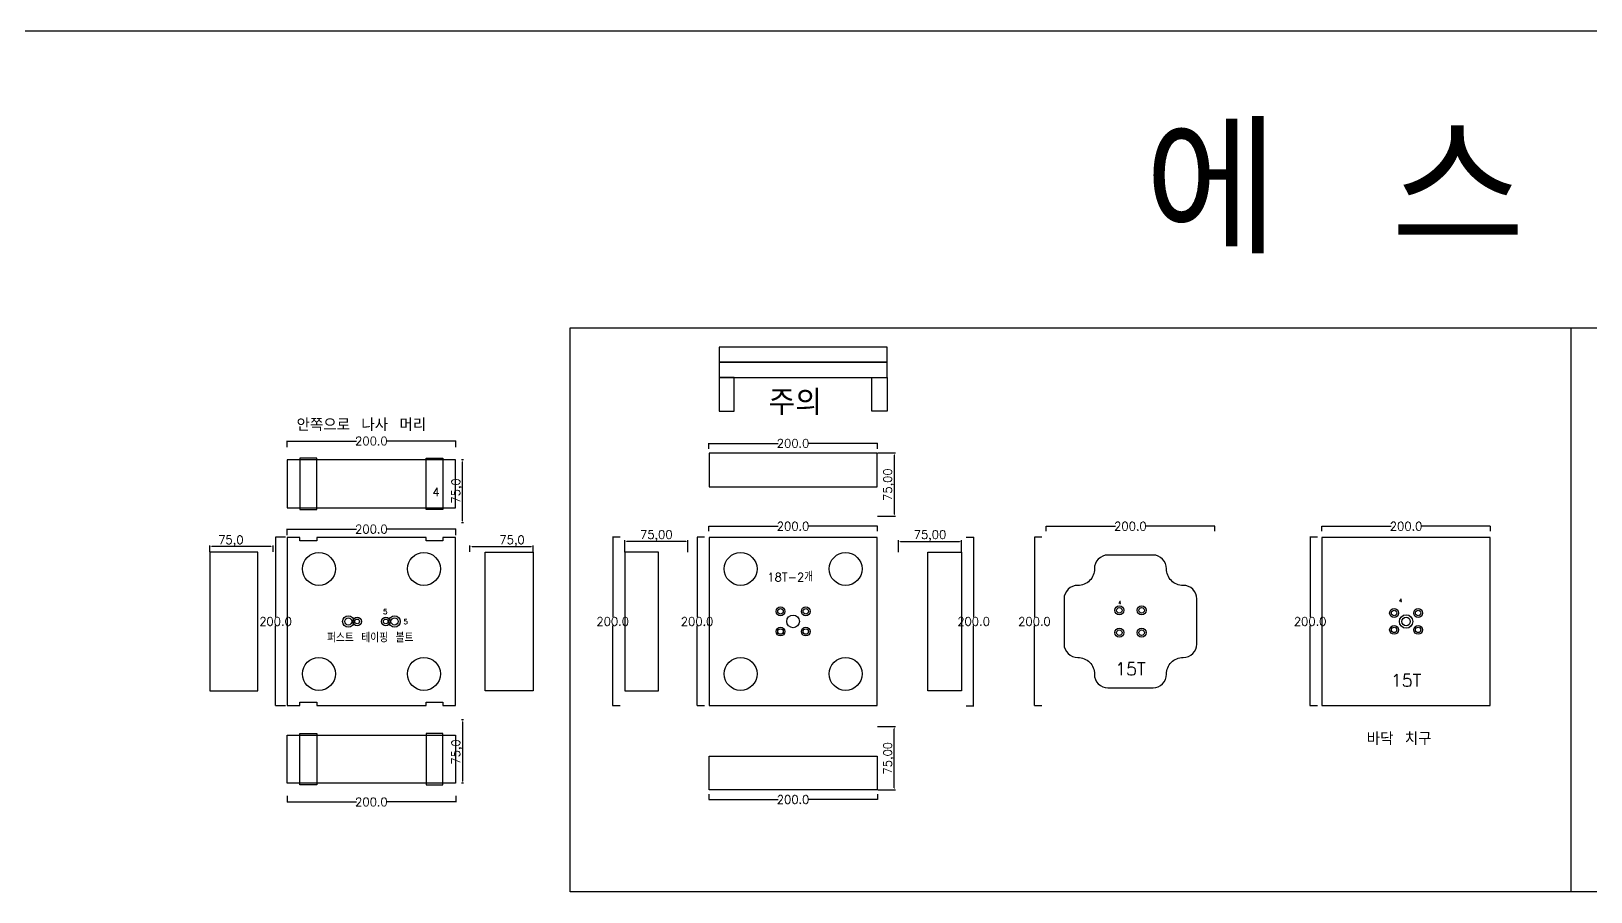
# Model space of a CAD drawing. Header units: millimetres. Extents: x 8462 to 28262, y 7372 to 16372.
# Drawn here: x 25035 to 26884, y 11751 to 12772 of the extents above; entities that cross this region are included whole.
import ezdxf

# ---------------------------------------------------------------- set-up
doc = ezdxf.new("R2010")
doc.units = ezdxf.units.MM
for name, color, linetype in [('TEXT', 7, 'Continuous'), ('볼트 구멍', 7, 'Continuous'), ('치구', 7, 'Continuous'), ('치수', 7, 'Continuous')]:
    doc.layers.add(name, color=color, linetype=linetype)
doc.styles.get("Standard").update_dxf_attribs({"font": 'txt.shx', "bigfont": 'whgtxt.shx'})
doc.dimstyles.new('ISO-25', dxfattribs={"dimtxt": 2.5, "dimasz": 2.5, "dimexe": 1.25, "dimexo": 0.625, "dimtad": 1, "dimtxsty": 'Standard', "dimcen": 2.5, "dimadec": 0, "dimazin": 0, "dimtfac": 1, "dimtmove": 0, "dimatfit": 3, "dimfxl": 0, "dimarcsym": 0})
doc.dimstyles.get("Standard").update_dxf_attribs({"dimtxt": 7, "dimasz": 0.18, "dimexe": 0.18, "dimexo": 0.0625, "dimgap": 0.09, "dimtad": 0, "dimtih": 1, "dimtoh": 1, "dimdec": 1, "dimzin": 0, "dimdsep": 46, "dimtxsty": 'Standard', "dimcen": 0.09, "dimadec": 0, "dimazin": 0, "dimtfac": 1, "dimtdec": 1, "dimtofl": 0, "dimtmove": 0, "dimatfit": 3, "dimfxl": 0, "dimtolj": 1, "dimtzin": 0, "dimarcsym": 0})

# ---------------------------------------------------------------- blocks, each defined once
blk = doc.blocks.new('*D333')
at = {"layer": 'Defpoints', "color": 0}
for p in [(26038.6, 12283), (25838.6, 12276.6), (26038.6, 12276.6)]:
    blk.add_point(p, dxfattribs=at)
at = {"layer": '치수', "color": 0, "lineweight": -2}
for p, q in [((25838.6, 12276.7), (25838.6, 12283.2)), ((25838.8, 12283), (25921, 12283)), ((26038.5, 12283), (25956.2, 12283)), ((26038.6, 12276.7), (26038.6, 12283.2))]:
    blk.add_line(p, q, dxfattribs=at)
at = {"layer": '치수', "color": 0}
for points in [[(25838.8, 12283), (25838.8, 12283), (25838.6, 12283)], [(26038.5, 12283), (26038.5, 12283), (26038.6, 12283)]]:
    blk.add_solid(points, dxfattribs=at)
at = {"layer": '치수', "color": 0, "insert": (25938.6, 12283), "char_height": 10, "attachment_point": 5}
blk.add_mtext('\\A1;200.0', dxfattribs=at)
blk = doc.blocks.new('*D334')
at = {"layer": 'Defpoints', "color": 0}
for p in [(25838.6, 12178.9), (26038.6, 12184.8), (26038.6, 12178.9)]:
    blk.add_point(p, dxfattribs=at)
at = {"layer": '치수', "color": 0, "lineweight": -2}
for p, q in [((25838.6, 12179), (25838.6, 12185)), ((25838.8, 12184.8), (25921, 12184.8)), ((26038.5, 12184.8), (25956.2, 12184.8)), ((26038.6, 12179), (26038.6, 12185))]:
    blk.add_line(p, q, dxfattribs=at)
at = {"layer": '치수', "color": 0}
for points in [[(25838.8, 12184.8), (25838.8, 12184.8), (25838.6, 12184.8)], [(26038.5, 12184.8), (26038.5, 12184.8), (26038.6, 12184.8)]]:
    blk.add_solid(points, dxfattribs=at)
at = {"layer": '치수', "color": 0, "insert": (25938.6, 12184.8), "char_height": 10, "attachment_point": 5}
blk.add_mtext('\\A1;200.0', dxfattribs=at)
blk = doc.blocks.new('*D335')
at = {"layer": 'Defpoints', "color": 0}
for p in [(25838.6, 11867.1), (26038.6, 11867.1), (26038.6, 11860.7)]:
    blk.add_point(p, dxfattribs=at)
at = {"layer": '치수', "color": 0, "lineweight": -2}
for p, q in [((25838.6, 11867), (25838.6, 11860.5)), ((25838.8, 11860.7), (25921, 11860.7)), ((26038.5, 11860.7), (25956.2, 11860.7)), ((26038.6, 11867), (26038.6, 11860.5))]:
    blk.add_line(p, q, dxfattribs=at)
at = {"layer": '치수', "color": 0}
for points in [[(25838.8, 11860.7), (25838.8, 11860.6), (25838.6, 11860.7)], [(26038.5, 11860.7), (26038.5, 11860.6), (26038.6, 11860.7)]]:
    blk.add_solid(points, dxfattribs=at)
at = {"layer": '치수', "color": 0, "insert": (25938.6, 11860.7), "char_height": 10, "attachment_point": 5}
blk.add_mtext('\\A1;200.0', dxfattribs=at)
blk = doc.blocks.new('*D336')
at = {"layer": 'Defpoints', "color": 0}
for p in [(25738.9, 12166.8), (25738.9, 12153.5), (25813.9, 12153.5)]:
    blk.add_point(p, dxfattribs=at)
at = {"layer": '치수', "color": 0, "lineweight": -2}
for p, q in [((25738.9, 12154.1), (25738.9, 12168.1)), ((25811.4, 12166.8), (25741.4, 12166.8)), ((25813.9, 12154.1), (25813.9, 12168.1))]:
    blk.add_line(p, q, dxfattribs=at)
at = {"layer": '치수', "color": 0}
for points in [[(25741.4, 12167.2), (25741.4, 12166.4), (25738.9, 12166.8)], [(25811.4, 12167.2), (25811.4, 12166.4), (25813.9, 12166.8)]]:
    blk.add_solid(points, dxfattribs=at)
at = {"layer": '치수', "color": 0, "insert": (25776.4, 12173.3), "char_height": 10, "attachment_point": 5}
blk.add_mtext('75,00', dxfattribs=at)
blk = doc.blocks.new('*D337')
at = {"layer": 'Defpoints', "color": 0}
for p in [(25546.7, 12263.6), (25548.3, 12263.6), (25548.3, 12188.6)]:
    blk.add_point(p, dxfattribs=at)
at = {"layer": '치수', "color": 0, "lineweight": -2}
for p, q in [((25547.7, 12263.6), (25545.5, 12263.6)), ((25546.7, 12191.1), (25546.7, 12261.1)), ((25547.7, 12188.6), (25545.5, 12188.6))]:
    blk.add_line(p, q, dxfattribs=at)
at = {"layer": '치수', "color": 0}
for points in [[(25546.3, 12261.1), (25547.1, 12261.1), (25546.7, 12263.6)], [(25546.3, 12191.1), (25547.1, 12191.1), (25546.7, 12188.6)]]:
    blk.add_solid(points, dxfattribs=at)
at = {"layer": '치수', "color": 0, "insert": (25540.2, 12226.6), "char_height": 10, "attachment_point": 5, "rotation": 90}
blk.add_mtext('75,0', dxfattribs=at)
blk = doc.blocks.new('*D338')
at = {"layer": 'Defpoints', "color": 0}
for p in [(25555.4, 12153.9), (25630.4, 12160.7), (25630.4, 12153.9)]:
    blk.add_point(p, dxfattribs=at)
at = {"layer": '치수', "color": 0, "lineweight": -2}
for p, q in [((25555.4, 12154.5), (25555.4, 12161.9)), ((25557.9, 12160.7), (25627.9, 12160.7)), ((25630.4, 12154.5), (25630.4, 12161.9))]:
    blk.add_line(p, q, dxfattribs=at)
at = {"layer": '치수', "color": 0}
for points in [[(25557.9, 12161.1), (25557.9, 12160.2), (25555.4, 12160.7)], [(25627.9, 12161.1), (25627.9, 12160.2), (25630.4, 12160.7)]]:
    blk.add_solid(points, dxfattribs=at)
at = {"layer": '치수', "color": 0, "insert": (25605.4, 12167.1), "char_height": 10, "attachment_point": 5}
blk.add_mtext('75,0', dxfattribs=at)
blk = doc.blocks.new('*D339')
at = {"layer": 'Defpoints', "color": 0}
for p in [(25246.9, 12160.7), (25246.9, 12153.9), (25321.9, 12153.9)]:
    blk.add_point(p, dxfattribs=at)
at = {"layer": '치수', "color": 0, "lineweight": -2}
for p, q in [((25246.9, 12154.5), (25246.9, 12161.9)), ((25319.4, 12160.7), (25249.4, 12160.7)), ((25321.9, 12154.5), (25321.9, 12161.9))]:
    blk.add_line(p, q, dxfattribs=at)
at = {"layer": '치수', "color": 0}
for points in [[(25249.4, 12161.1), (25249.4, 12160.2), (25246.9, 12160.7)], [(25319.4, 12161.1), (25319.4, 12160.2), (25321.9, 12160.7)]]:
    blk.add_solid(points, dxfattribs=at)
at = {"layer": '치수', "color": 0, "insert": (25271.9, 12167.1), "char_height": 10, "attachment_point": 5}
blk.add_mtext('75,0', dxfattribs=at)
blk = doc.blocks.new('*D340')
at = {"layer": 'Defpoints', "color": 0}
for p in [(25338.6, 12173.9), (25538.6, 12181.3), (25538.6, 12173.9)]:
    blk.add_point(p, dxfattribs=at)
at = {"layer": '치수', "color": 0, "lineweight": -2}
for p, q in [((25338.6, 12174), (25338.6, 12181.5)), ((25338.8, 12181.3), (25421, 12181.3)), ((25538.5, 12181.3), (25456.2, 12181.3)), ((25538.6, 12174), (25538.6, 12181.5))]:
    blk.add_line(p, q, dxfattribs=at)
at = {"layer": '치수', "color": 0}
for points in [[(25338.8, 12181.3), (25338.8, 12181.3), (25338.6, 12181.3)], [(25538.5, 12181.3), (25538.5, 12181.3), (25538.6, 12181.3)]]:
    blk.add_solid(points, dxfattribs=at)
at = {"layer": '치수', "color": 0, "insert": (25438.6, 12181.3), "char_height": 10, "attachment_point": 5}
blk.add_mtext('\\A1;200.0', dxfattribs=at)
blk = doc.blocks.new('*D341')
at = {"layer": 'Defpoints', "color": 0}
for p in [(25538.6, 12285.8), (25338.6, 12278.4), (25538.6, 12278.4)]:
    blk.add_point(p, dxfattribs=at)
at = {"layer": '치수', "color": 0, "lineweight": -2}
for p, q in [((25338.6, 12278.5), (25338.6, 12286)), ((25338.8, 12285.8), (25421, 12285.8)), ((25538.5, 12285.8), (25456.2, 12285.8)), ((25538.6, 12278.5), (25538.6, 12286))]:
    blk.add_line(p, q, dxfattribs=at)
at = {"layer": '치수', "color": 0}
for points in [[(25338.8, 12285.9), (25338.8, 12285.8), (25338.6, 12285.8)], [(25538.5, 12285.9), (25538.5, 12285.8), (25538.6, 12285.8)]]:
    blk.add_solid(points, dxfattribs=at)
at = {"layer": '치수', "color": 0, "insert": (25438.6, 12285.8), "char_height": 10, "attachment_point": 5}
blk.add_mtext('\\A1;200.0', dxfattribs=at)
blk = doc.blocks.new('*D342')
at = {"layer": 'Defpoints', "color": 0}
for p in [(25338.6, 11865.2), (25538.6, 11865.2), (25538.6, 11857.8)]:
    blk.add_point(p, dxfattribs=at)
at = {"layer": '치수', "color": 0, "lineweight": -2}
for p, q in [((25338.6, 11865.2), (25338.6, 11857.6)), ((25338.8, 11857.8), (25421, 11857.8)), ((25538.5, 11857.8), (25456.2, 11857.8)), ((25538.6, 11865.2), (25538.6, 11857.6))]:
    blk.add_line(p, q, dxfattribs=at)
at = {"layer": '치수', "color": 0}
for points in [[(25338.8, 11857.8), (25338.8, 11857.8), (25338.6, 11857.8)], [(25538.5, 11857.8), (25538.5, 11857.8), (25538.6, 11857.8)]]:
    blk.add_solid(points, dxfattribs=at)
at = {"layer": '치수', "color": 0, "insert": (25438.6, 11857.8), "char_height": 10, "attachment_point": 5}
blk.add_mtext('\\A1;200.0', dxfattribs=at)
blk = doc.blocks.new('*D343')
at = {"layer": 'Defpoints', "color": 0}
for p in [(25548.3, 11955.1), (25546.7, 11880.1), (25548.3, 11880.1)]:
    blk.add_point(p, dxfattribs=at)
at = {"layer": '치수', "color": 0, "lineweight": -2}
for p, q in [((25547.7, 11955.1), (25545.5, 11955.1)), ((25546.7, 11952.6), (25546.7, 11882.6)), ((25547.7, 11880.1), (25545.5, 11880.1))]:
    blk.add_line(p, q, dxfattribs=at)
at = {"layer": '치수', "color": 0}
for points in [[(25546.3, 11952.6), (25547.1, 11952.6), (25546.7, 11955.1)], [(25546.3, 11882.6), (25547.1, 11882.6), (25546.7, 11880.1)]]:
    blk.add_solid(points, dxfattribs=at)
at = {"layer": '치수', "color": 0, "insert": (25540.2, 11917.1), "char_height": 10, "attachment_point": 5, "rotation": 90}
blk.add_mtext('75,0', dxfattribs=at)
blk = doc.blocks.new('*D344')
at = {"layer": 'Defpoints', "color": 0}
for p in [(25733.6, 12171.8), (25724.7, 11971.8), (25733.6, 11971.8)]:
    blk.add_point(p, dxfattribs=at)
at = {"layer": '치수', "color": 0, "lineweight": -2}
for p, q in [((25733.5, 12171.8), (25724.5, 12171.8)), ((25724.7, 12171.6), (25724.7, 12076.9)), ((25724.7, 11972), (25724.7, 12066.7)), ((25733.5, 11971.8), (25724.5, 11971.8))]:
    blk.add_line(p, q, dxfattribs=at)
at = {"layer": '치수', "color": 0}
for points in [[(25724.7, 12171.6), (25724.7, 12171.6), (25724.7, 12171.8)], [(25724.7, 11972), (25724.7, 11972), (25724.7, 11971.8)]]:
    blk.add_solid(points, dxfattribs=at)
at = {"layer": '치수', "color": 0, "insert": (25724.7, 12071.8), "char_height": 10, "attachment_point": 5}
blk.add_mtext('\\A1;200.0', dxfattribs=at)
blk = doc.blocks.new('*D345')
at = {"layer": 'Defpoints', "color": 0}
for p in [(25833.7, 12171.8), (25824.8, 11971.8), (25833.7, 11971.8)]:
    blk.add_point(p, dxfattribs=at)
at = {"layer": '치수', "color": 0, "lineweight": -2}
for p, q in [((25833.7, 12171.8), (25824.7, 12171.8)), ((25824.8, 12171.6), (25824.8, 12076.9)), ((25824.8, 11972), (25824.8, 12066.7)), ((25833.7, 11971.8), (25824.7, 11971.8))]:
    blk.add_line(p, q, dxfattribs=at)
at = {"layer": '치수', "color": 0}
for points in [[(25824.8, 12171.6), (25824.9, 12171.6), (25824.8, 12171.8)], [(25824.8, 11972), (25824.9, 11972), (25824.8, 11971.8)]]:
    blk.add_solid(points, dxfattribs=at)
at = {"layer": '치수', "color": 0, "insert": (25824.8, 12071.8), "char_height": 10, "attachment_point": 5}
blk.add_mtext('\\A1;200.0', dxfattribs=at)
blk = doc.blocks.new('*D346')
at = {"layer": 'Defpoints', "color": 0}
for p in [(25336.9, 12171.8), (25324.9, 11971.8), (25336.9, 11971.8)]:
    blk.add_point(p, dxfattribs=at)
at = {"layer": '치수', "color": 0, "lineweight": -2}
for p, q in [((25336.9, 12171.8), (25324.7, 12171.8)), ((25324.9, 12171.6), (25324.9, 12076.9)), ((25324.9, 11972), (25324.9, 12066.7)), ((25336.9, 11971.8), (25324.7, 11971.8))]:
    blk.add_line(p, q, dxfattribs=at)
at = {"layer": '치수', "color": 0}
for points in [[(25324.8, 12171.6), (25324.9, 12171.6), (25324.9, 12171.8)], [(25324.8, 11972), (25324.9, 11972), (25324.9, 11971.8)]]:
    blk.add_solid(points, dxfattribs=at)
at = {"layer": '치수', "color": 0, "insert": (25324.9, 12071.8), "char_height": 10, "attachment_point": 5}
blk.add_mtext('\\A1;200.0', dxfattribs=at)
blk = doc.blocks.new('*D347')
at = {"layer": 'Defpoints', "color": 0}
for p in [(26565.5, 12178.9), (26765.5, 12184.8), (26765.5, 12178.9)]:
    blk.add_point(p, dxfattribs=at)
at = {"layer": '치수', "color": 0, "lineweight": -2}
for p, q in [((26565.5, 12179), (26565.5, 12185)), ((26565.6, 12184.8), (26647.9, 12184.8)), ((26765.3, 12184.8), (26683.1, 12184.8)), ((26765.5, 12179), (26765.5, 12185))]:
    blk.add_line(p, q, dxfattribs=at)
at = {"layer": '치수', "color": 0}
for points in [[(26565.6, 12184.8), (26565.6, 12184.8), (26565.5, 12184.8)], [(26765.3, 12184.8), (26765.3, 12184.8), (26765.5, 12184.8)]]:
    blk.add_solid(points, dxfattribs=at)
at = {"layer": '치수', "color": 0, "insert": (26665.5, 12184.8), "char_height": 10, "attachment_point": 5}
blk.add_mtext('\\A1;200.0', dxfattribs=at)
blk = doc.blocks.new('*D348')
at = {"layer": 'Defpoints', "color": 0}
for p in [(26238.6, 12178.9), (26438.6, 12184.8), (26438.6, 12178.9)]:
    blk.add_point(p, dxfattribs=at)
at = {"layer": '치수', "color": 0, "lineweight": -2}
for p, q in [((26238.6, 12179), (26238.6, 12185)), ((26238.8, 12184.8), (26321, 12184.8)), ((26438.5, 12184.8), (26356.2, 12184.8)), ((26438.6, 12179), (26438.6, 12185))]:
    blk.add_line(p, q, dxfattribs=at)
at = {"layer": '치수', "color": 0}
for points in [[(26238.8, 12184.8), (26238.8, 12184.8), (26238.6, 12184.8)], [(26438.5, 12184.8), (26438.5, 12184.8), (26438.6, 12184.8)]]:
    blk.add_solid(points, dxfattribs=at)
at = {"layer": '치수', "color": 0, "insert": (26338.6, 12184.8), "char_height": 10, "attachment_point": 5}
blk.add_mtext('\\A1;200.0', dxfattribs=at)
blk = doc.blocks.new('*D349')
at = {"layer": 'Defpoints', "color": 0}
for p in [(26038.3, 12271.6), (26038.1, 12196.6), (26058.6, 12196.6)]:
    blk.add_point(p, dxfattribs=at)
at = {"layer": '치수', "color": 0, "lineweight": -2}
for p, q in [((26038.9, 12271.6), (26059.9, 12271.6)), ((26058.6, 12269.1), (26058.6, 12199.1)), ((26038.8, 12196.6), (26059.9, 12196.6))]:
    blk.add_line(p, q, dxfattribs=at)
at = {"layer": '치수', "color": 0}
for points in [[(26058.2, 12269.1), (26059, 12269.1), (26058.6, 12271.6)], [(26058.2, 12199.1), (26059, 12199.1), (26058.6, 12196.6)]]:
    blk.add_solid(points, dxfattribs=at)
at = {"layer": '치수', "color": 0, "insert": (26052.2, 12234.1), "char_height": 10, "attachment_point": 5, "rotation": 90}
blk.add_mtext('75,00', dxfattribs=at)
blk = doc.blocks.new('*D350')
at = {"layer": 'Defpoints', "color": 0}
for p in [(26063.4, 12153.5), (26138.4, 12166.8), (26138.4, 12153.5)]:
    blk.add_point(p, dxfattribs=at)
at = {"layer": '치수', "color": 0, "lineweight": -2}
for p, q in [((26063.4, 12154.1), (26063.4, 12168.1)), ((26065.9, 12166.8), (26135.9, 12166.8)), ((26138.4, 12154.1), (26138.4, 12168.1))]:
    blk.add_line(p, q, dxfattribs=at)
at = {"layer": '치수', "color": 0}
for points in [[(26065.9, 12167.2), (26065.9, 12166.4), (26063.4, 12166.8)], [(26135.9, 12167.2), (26135.9, 12166.4), (26138.4, 12166.8)]]:
    blk.add_solid(points, dxfattribs=at)
at = {"layer": '치수', "color": 0, "insert": (26100.9, 12173.3), "char_height": 10, "attachment_point": 5}
blk.add_mtext('75,00', dxfattribs=at)
blk = doc.blocks.new('*D351')
at = {"layer": 'Defpoints', "color": 0}
for p in [(26038.1, 11947.1), (26058.6, 11947.1), (26038.3, 11872.1)]:
    blk.add_point(p, dxfattribs=at)
at = {"layer": '치수', "color": 0, "lineweight": -2}
for p, q in [((26038.8, 11947.1), (26059.9, 11947.1)), ((26058.6, 11874.6), (26058.6, 11944.6)), ((26038.9, 11872.1), (26059.9, 11872.1))]:
    blk.add_line(p, q, dxfattribs=at)
at = {"layer": '치수', "color": 0}
for points in [[(26058.2, 11944.6), (26059, 11944.6), (26058.6, 11947.1)], [(26058.2, 11874.6), (26059, 11874.6), (26058.6, 11872.1)]]:
    blk.add_solid(points, dxfattribs=at)
at = {"layer": '치수', "color": 0, "insert": (26052.2, 11909.6), "char_height": 10, "attachment_point": 5, "rotation": 90}
blk.add_mtext('75,00', dxfattribs=at)
blk = doc.blocks.new('*D352')
at = {"layer": 'Defpoints', "color": 0}
for p in [(26233.7, 12171.8), (26224.8, 11971.8), (26233.7, 11971.8)]:
    blk.add_point(p, dxfattribs=at)
at = {"layer": '치수', "color": 0, "lineweight": -2}
for p, q in [((26233.7, 12171.8), (26224.7, 12171.8)), ((26224.8, 12171.6), (26224.8, 12076.9)), ((26224.8, 11972), (26224.8, 12066.7)), ((26233.7, 11971.8), (26224.7, 11971.8))]:
    blk.add_line(p, q, dxfattribs=at)
at = {"layer": '치수', "color": 0}
for points in [[(26224.8, 12171.6), (26224.9, 12171.6), (26224.8, 12171.8)], [(26224.8, 11972), (26224.9, 11972), (26224.8, 11971.8)]]:
    blk.add_solid(points, dxfattribs=at)
at = {"layer": '치수', "color": 0, "insert": (26224.8, 12071.8), "char_height": 10, "attachment_point": 5}
blk.add_mtext('\\A1;200.0', dxfattribs=at)
blk = doc.blocks.new('*D353')
at = {"layer": 'Defpoints', "color": 0}
for p in [(26560.6, 12171.8), (26551.7, 11971.8), (26560.6, 11971.8)]:
    blk.add_point(p, dxfattribs=at)
at = {"layer": '치수', "color": 0, "lineweight": -2}
for p, q in [((26560.5, 12171.8), (26551.5, 12171.8)), ((26551.7, 12171.6), (26551.7, 12076.9)), ((26551.7, 11972), (26551.7, 12066.7)), ((26560.5, 11971.8), (26551.5, 11971.8))]:
    blk.add_line(p, q, dxfattribs=at)
at = {"layer": '치수', "color": 0}
for points in [[(26551.6, 12171.6), (26551.7, 12171.6), (26551.7, 12171.8)], [(26551.6, 11972), (26551.7, 11972), (26551.7, 11971.8)]]:
    blk.add_solid(points, dxfattribs=at)
at = {"layer": '치수', "color": 0, "insert": (26551.7, 12071.8), "char_height": 10, "attachment_point": 5}
blk.add_mtext('\\A1;200.0', dxfattribs=at)
blk = doc.blocks.new('*D354')
at = {"layer": 'Defpoints', "color": 0}
for p in [(26143.7, 12171.8), (26143.7, 11971.8), (26152.6, 11971.8)]:
    blk.add_point(p, dxfattribs=at)
at = {"layer": '치수', "color": 0, "lineweight": -2}
for p, q in [((26143.7, 12171.8), (26152.8, 12171.8)), ((26152.6, 12171.6), (26152.6, 12076.9)), ((26152.6, 11972), (26152.6, 12066.7)), ((26143.7, 11971.8), (26152.8, 11971.8))]:
    blk.add_line(p, q, dxfattribs=at)
at = {"layer": '치수', "color": 0}
for points in [[(26152.6, 12171.6), (26152.6, 12171.6), (26152.6, 12171.8)], [(26152.6, 11972), (26152.6, 11972), (26152.6, 11971.8)]]:
    blk.add_solid(points, dxfattribs=at)
at = {"layer": '치수', "color": 0, "insert": (26152.6, 12071.8), "char_height": 10, "attachment_point": 5}
blk.add_mtext('\\A1;200.0', dxfattribs=at)

msp = doc.modelspace()

# ---------------------------------------------------------------- linework, layer by layer
at = {"color": 6}
msp.add_line((28262.267, 12771.825), (8462.267, 12771.825), dxfattribs=at)
at = {"layer": 'TEXT', "color": 3}
msp.add_line((26860.975, 12419.898), (26860.975, 11751.206), dxfattribs=at)
msp.add_lwpolyline([(25674.061, 12419.898), (28047.889, 12419.898), (28047.889, 11751.206), (25674.061, 11751.206)], close=True, dxfattribs=at)
at = {"layer": 'TEXT', "color": 1}
for points in [[(25850.852, 12379.199), (26049.952, 12379.199), (26049.952, 12397.199), (25850.852, 12397.199)], [(25850.852, 12361.199), (26049.952, 12361.199), (26049.952, 12379.199), (25850.852, 12379.199)], [(25850.752, 12321.199), (25868.752, 12321.199), (25868.752, 12361.199), (25850.752, 12361.199)], [(26050.052, 12321.199), (26032.052, 12321.199), (26032.052, 12361.199), (26050.052, 12361.199)]]:
    msp.add_lwpolyline(points, close=True, dxfattribs=at)
at = {"layer": '볼트 구멍', "color": 1}
for centre, radius in [((25411.235, 12071.825), 6.75), ((25421.635, 12071.825), 5), ((25455.635, 12071.825), 5), ((25466.035, 12071.825), 6.75), ((25923.635, 12083.825), 5.25), ((25938.635, 12071.825), 7.5), ((25953.635, 12083.825), 5.25), ((26325.385, 12085.075), 5.25), ((26351.885, 12085.075), 5.25), ((26651.219, 12081.825), 5.25), ((26665.469, 12071.825), 8), ((26679.719, 12081.825), 5.25), ((25923.635, 12059.825), 5.25), ((25953.635, 12059.825), 5.25), ((26325.385, 12058.575), 5.25), ((26351.885, 12058.575), 5.25), ((26651.219, 12061.825), 5.25), ((26679.719, 12061.825), 5.25)]:
    msp.add_circle(centre, radius, dxfattribs=at)
at = {"layer": '볼트 구멍', "color": 3}
for centre, radius in [((25411.235, 12071.825), 4.25), ((25466.035, 12071.825), 4.25), ((25923.635, 12083.825), 3.25), ((25938.635, 12071.825), 7.5), ((25953.635, 12083.825), 3.25), ((26325.385, 12085.075), 3.25), ((26351.885, 12085.075), 3.25), ((26651.219, 12081.825), 3.25), ((26665.469, 12071.825), 5), ((26679.719, 12081.825), 3.25), ((25923.635, 12059.825), 3.25), ((25953.635, 12059.825), 3.25), ((26325.385, 12058.575), 3.25), ((26351.885, 12058.575), 3.25), ((26651.219, 12061.825), 3.25), ((26679.719, 12061.825), 3.25)]:
    msp.add_circle(centre, radius, dxfattribs=at)
at = {"layer": '볼트 구멍', "color": 2}
for centre in [(25421.635, 12071.825), (25455.635, 12071.825)]:
    msp.add_circle(centre, 2.75, dxfattribs=at)
at = {"layer": '치구'}
for points in [[(25338.885, 12206.575), (25538.385, 12206.575), (25538.385, 12263.575), (25338.885, 12263.575)], [(25838.885, 12231.575), (26038.385, 12231.575), (26038.385, 12271.575), (25838.885, 12271.575)], [(25338.885, 11972.075), (25353.885, 11972.075), (25353.885, 11976.075), (25373.885, 11976.075), (25373.885, 11972.075), (25503.385, 11972.075), (25503.385, 11976.075), (25523.385, 11976.075), (25523.385, 11972.075), (25538.385, 11972.075), (25538.385, 12171.575), (25523.385, 12171.575), (25523.385, 12167.575), (25503.385, 12167.575), (25503.385, 12171.575), (25373.885, 12171.575), (25373.885, 12167.575), (25353.885, 12167.575), (25353.885, 12171.575), (25338.885, 12171.575)], [(25838.885, 12171.575), (25838.885, 11972.075), (26038.385, 11972.075), (26038.385, 12171.575)], [(26565.719, 12171.575), (26565.719, 11972.075), (26765.219, 11972.075), (26765.219, 12171.575)], [(25303.885, 12154.175), (25246.885, 12154.175), (25246.885, 11989.475), (25303.885, 11989.475)], [(25573.385, 12154.175), (25630.385, 12154.175), (25630.385, 11989.475), (25573.385, 11989.475)], [(25778.885, 12154.175), (25738.885, 12154.175), (25738.885, 11989.475), (25778.885, 11989.475)], [(26098.385, 12154.175), (26138.385, 12154.175), (26138.385, 11989.475), (26098.385, 11989.475)], [(25338.885, 11937.075), (25538.385, 11937.075), (25538.385, 11880.075), (25338.885, 11880.075)], [(25838.885, 11912.075), (26038.385, 11912.075), (26038.385, 11872.075), (25838.885, 11872.075)]]:
    msp.add_lwpolyline(points, close=True, dxfattribs=at)
at = {"layer": '치구', "color": 1}
for points in [[(25353.885, 12204.575), (25373.885, 12204.575), (25373.885, 12265.572), (25353.885, 12265.572)], [(25523.385, 12204.575), (25503.385, 12204.575), (25503.385, 12265.572), (25523.385, 12265.572)], [(25353.885, 11939.075), (25373.885, 11939.075), (25373.885, 11878.077), (25353.885, 11878.077)], [(25523.385, 11939.075), (25503.385, 11939.075), (25503.385, 11878.077), (25523.385, 11878.077)]]:
    msp.add_lwpolyline(points, close=True, dxfattribs=at)
at = {"layer": '치구', "color": 0}
msp.add_lwpolyline([(26259.885, 12098.578), (26259.885, 12045.071, 0.418345), (26276.11, 12029.073, -0.42248862), (26295.883, 12009.3, 0.418345), (26311.882, 11993.075), (26365.389, 11993.075, 0.418345), (26381.387, 12009.3, -0.42248862), (26401.16, 12029.073, 0.418345), (26417.385, 12045.071), (26417.385, 12098.578, 0.418345), (26401.16, 12114.577, -0.42248862), (26381.387, 12134.35, 0.418345), (26365.389, 12150.575), (26311.882, 12150.575, 0.418345), (26295.883, 12134.35, -0.42248862), (26276.11, 12114.577, 0.418345)], format="xyb", close=True, dxfattribs=at)
at = {"layer": '치구'}
for centre in [(25376.385, 12134.075), (25500.885, 12134.075), (25376.385, 12009.575), (25500.885, 12009.575)]:
    msp.add_circle(centre, 19.5, dxfattribs=at)
at = {"layer": '치구', "color": 0}
for centre in [(25876.385, 12134.075), (26000.885, 12134.075), (25876.385, 12009.575), (26000.885, 12009.575)]:
    msp.add_circle(centre, 19.5, dxfattribs=at)

# ---------------------------------------------------------------- texts
at = {"layer": 'TEXT', "color": 3}
msp.add_text('에 스 크', height=150, dxfattribs=at).set_placement((26355.394, 12508.076))
at = {"layer": 'TEXT', "color": 1}
for s, height, p in [('주의 ', 30, (25909.413, 12316.54)), ('안쪽으로 나사 머리', 15, (25349.827, 12297.522)), ('4', 10, (25511.004, 12220.263)), ('18T-2개', 10, (25908.037, 12119.34)), ('5', 6, (25452.43, 12080.587)), ('5', 6, (25476.707, 12068.614)), ('15T', 15, (26320.612, 12007.998)), ('15T', 15, (26647.463, 11994.5))]:
    msp.add_text(s, height=height, dxfattribs=at).set_placement(p)
at = {"layer": 'TEXT', "color": 6}
msp.add_text('퍼스트 테이핑 볼트', height=10, dxfattribs=at).set_placement((25385.941, 12047.22))
at = {"layer": 'TEXT'}
msp.add_text('바닥 치구', height=15, dxfattribs=at).set_placement((26618.766, 11925.337))
at = {"layer": '볼트 구멍', "color": 6}
for p in [(26324.253, 12092.175), (26657.191, 12094.66)]:
    msp.add_text('4', height=4, dxfattribs=at).set_placement(p)

# ---------------------------------------------------------------- dimensions: what is measured, and where the dimension line sits
at = {"layer": '치수', "color": 4}
for base, p1, p2, dimstyle, override, picture, middle in [((25538.635, 12285.833), (25338.635, 12278.435), (25538.635, 12278.435), 'Standard', {"dimtxt": 10}, '*D341', (25438.635, 12285.833)), ((25538.635, 12181.297), (25338.635, 12173.9), (25538.635, 12173.9), 'Standard', {"dimtxt": 10}, '*D340', (25438.635, 12181.297)), ((26038.635, 12184.815), (25838.635, 12178.932), (26038.635, 12178.932), 'Standard', {"dimtxt": 10}, '*D334', (25938.635, 12184.815)), ((26438.635, 12184.815), (26238.635, 12178.932), (26438.635, 12178.932), 'Standard', {"dimtxt": 10}, '*D348', (26338.635, 12184.815)), ((26765.469, 12184.815), (26565.469, 12178.932), (26765.469, 12178.932), 'Standard', {"dimtxt": 10}, '*D347', (26665.469, 12184.815)), ((25738.885, 12166.826), (25813.885, 12153.525), (25738.885, 12153.525), 'ISO-25', {"dimtxt": 10, "dimzin": 0}, '*D336', (25776.385, 12173.285)), ((25538.635, 11857.817), (25338.635, 11865.214), (25538.635, 11865.214), 'Standard', {"dimtxt": 10}, '*D342', (25438.635, 11857.817))]:
    dim = msp.add_linear_dim(base=base, p1=p1, p2=p2, dimstyle=dimstyle, override=override, dxfattribs=at)
    dim.commit()
    dim.dimension.update_dxf_attribs({"geometry": picture, "text_midpoint": middle})
for base, p1, p2, dimstyle, override, picture, middle in [((26038.635, 12282.985), (25838.635, 12276.588), (26038.635, 12276.588), 'Standard', {"dimtxt": 10}, '*D333', (25938.635, 12282.985)), ((25630.385, 12160.652), (25555.385, 12153.875), (25630.385, 12153.875), 'ISO-25', {"dimtxt": 10, "dimdec": 1, "dimzin": 0, "dimtdec": 1}, '*D338', (25605.385, 12160.652)), ((26038.635, 11860.664), (25838.635, 11867.061), (26038.635, 11867.061), 'Standard', {"dimtxt": 10}, '*D335', (25938.635, 11860.664))]:
    dim = msp.add_linear_dim(base=base, p1=p1, p2=p2, dimstyle=dimstyle, override=override, dxfattribs=at)
    dim.commit()
    dim.dimension.update_dxf_attribs({"geometry": picture, "text_midpoint": middle, "dimtype": 160})
for base, p1, p2, angle, picture, middle in [((25546.702, 12263.575), (25548.315, 12188.575), (25548.315, 12263.575), 90, '*D337', (25546.702, 12226.575)), ((25246.885, 12160.652), (25321.885, 12153.875), (25246.885, 12153.875), 180, '*D339', (25271.885, 12160.652)), ((25546.702, 11880.075), (25548.315, 11955.075), (25548.315, 11880.075), 270, '*D343', (25546.702, 11917.075))]:
    dim = msp.add_linear_dim(base=base, p1=p1, p2=p2, angle=angle, dimstyle='ISO-25', override={"dimtxt": 10, "dimdec": 1, "dimzin": 0, "dimtdec": 1}, dxfattribs=at)
    dim.commit()
    dim.dimension.update_dxf_attribs({"geometry": picture, "text_midpoint": middle, "dimtype": 160})
for base, p1, p2, angle, dimstyle, override, picture, middle in [((26058.612, 12196.575), (26038.285, 12271.575), (26038.135, 12196.575), 90, 'ISO-25', {"dimtxt": 10, "dimzin": 0}, '*D349', (26052.154, 12234.075)), ((25324.855, 11971.825), (25336.925, 12171.825), (25336.925, 11971.825), 90, 'Standard', {"dimtxt": 10}, '*D346', (25324.855, 12071.825)), ((25724.689, 11971.825), (25733.594, 12171.825), (25733.594, 11971.825), 90, 'Standard', {"dimtxt": 10}, '*D344', (25724.689, 12071.825)), ((25824.839, 11971.825), (25833.744, 12171.825), (25833.744, 11971.825), 90, 'Standard', {"dimtxt": 10}, '*D345', (25824.839, 12071.825)), ((26138.385, 12166.826), (26063.385, 12153.525), (26138.385, 12153.525), 180, 'ISO-25', {"dimtxt": 10, "dimzin": 0}, '*D350', (26100.885, 12173.285)), ((26152.581, 11971.825), (26143.676, 12171.825), (26143.676, 11971.825), 90, 'Standard', {"dimtxt": 10}, '*D354', (26152.581, 12071.825)), ((26224.839, 11971.825), (26233.744, 12171.825), (26233.744, 11971.825), 90, 'Standard', {"dimtxt": 10}, '*D352', (26224.839, 12071.825)), ((26551.673, 11971.825), (26560.578, 12171.825), (26560.578, 11971.825), 90, 'Standard', {"dimtxt": 10}, '*D353', (26551.673, 12071.825)), ((26058.612, 11947.075), (26038.285, 11872.075), (26038.135, 11947.075), 270, 'ISO-25', {"dimtxt": 10, "dimzin": 0}, '*D351', (26052.154, 11909.575))]:
    dim = msp.add_linear_dim(base=base, p1=p1, p2=p2, angle=angle, dimstyle=dimstyle, override=override, dxfattribs=at)
    dim.commit()
    dim.dimension.update_dxf_attribs({"geometry": picture, "text_midpoint": middle})

doc.saveas('drawing.dxf')
